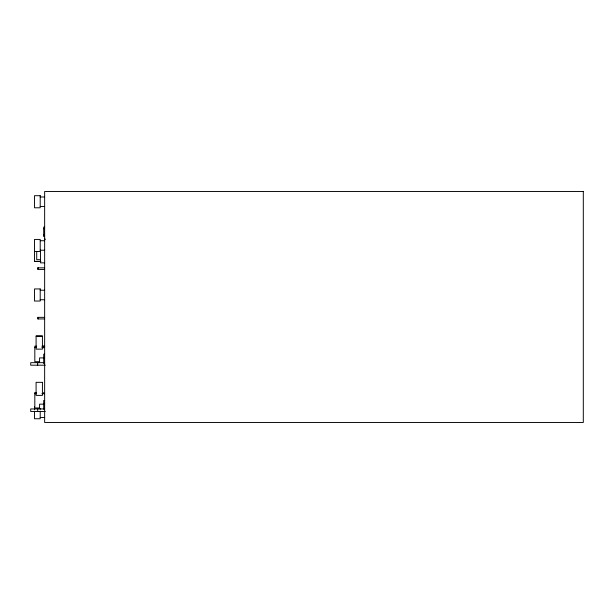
<?xml version="1.0" encoding="UTF-8"?>
<svg xmlns="http://www.w3.org/2000/svg" width="614" height="614" viewBox="0 0 614 614"><rect width="100%" height="100%" fill="white"/><g stroke="black" fill="none" stroke-linecap="round" stroke-linejoin="round"><path stroke-width="0.92" d="M40.209 196.994L44.645 196.994M40.209 206.504L44.645 206.504M44.645 227.103L43.694 227.103L43.694 236.613L44.645 236.613M43.694 228.692L44.645 228.692M43.694 235.032L44.645 235.032M44.645 239.168L45.589 239.168M40.209 240.726L44.645 240.726M40.209 250.236L44.645 250.236M34.499 251.525L40.209 251.525L40.209 239.437L34.499 239.437L34.499 261.403L40.954 261.403L34.499 261.395M40.524 259.676L36.717 259.676L36.717 251.525M44.645 262.869L40.524 262.869L40.524 249.768M37.83 267.85L44.645 267.85M44.645 269.439L37.83 269.439L37.938 267.85M40.209 290.23L44.645 290.23M40.209 299.739L44.645 299.739M44.645 317.354L37.83 317.354L37.83 318.942L44.645 318.942M36.088 336.058L42.427 336.058L42.427 349.136L36.088 349.136L36.088 336.058L42.427 336.096M36.594 346.173L34.821 346.173L34.821 361.7L39.281 361.7M41.913 346.173L44.645 346.173M34.821 347.447L36.602 347.447M41.913 347.447L44.645 347.447M44.645 354.209L43.694 354.209L43.694 363.212M44.645 357.901L39.572 357.901L39.572 362.337M44.645 362.674L30.7 362.674L30.7 365.2L45.329 365.2M43.694 362.974L44.645 362.974M36.594 392.438L34.821 392.438L34.821 407.965L39.281 407.965M34.821 393.704L36.602 393.704M41.913 393.704L44.645 393.704M44.645 400.466L43.694 400.466L43.694 409.231M44.645 404.158L39.572 404.166L39.572 408.602M44.645 408.939L30.7 408.939L30.7 411.464L45.329 411.464M40.209 417.459L44.645 417.459M43.694 345.989L43.694 347.923M43.694 392.438L43.694 393.72M40.209 408.586L40.209 409.338M40.209 411.134L40.209 418.748L34.499 418.748L34.499 411.134M38.137 267.85L38.137 269.439M38.137 317.354L38.137 318.942M37.669 362.674L37.669 365.2M37.669 408.939L37.669 411.464M34.499 406.66L34.499 409.338M583.3 191.507L44.645 191.507L44.645 422.493L583.3 422.493L583.3 191.507M40.209 195.705L34.499 195.705L34.499 207.793L40.209 207.793L40.209 195.705M40.209 288.941L34.499 288.941L34.499 301.029L40.209 301.029L40.209 288.941M42.427 382.353L36.088 382.322L36.088 395.393L42.427 395.393L42.427 382.322"/></g></svg>
